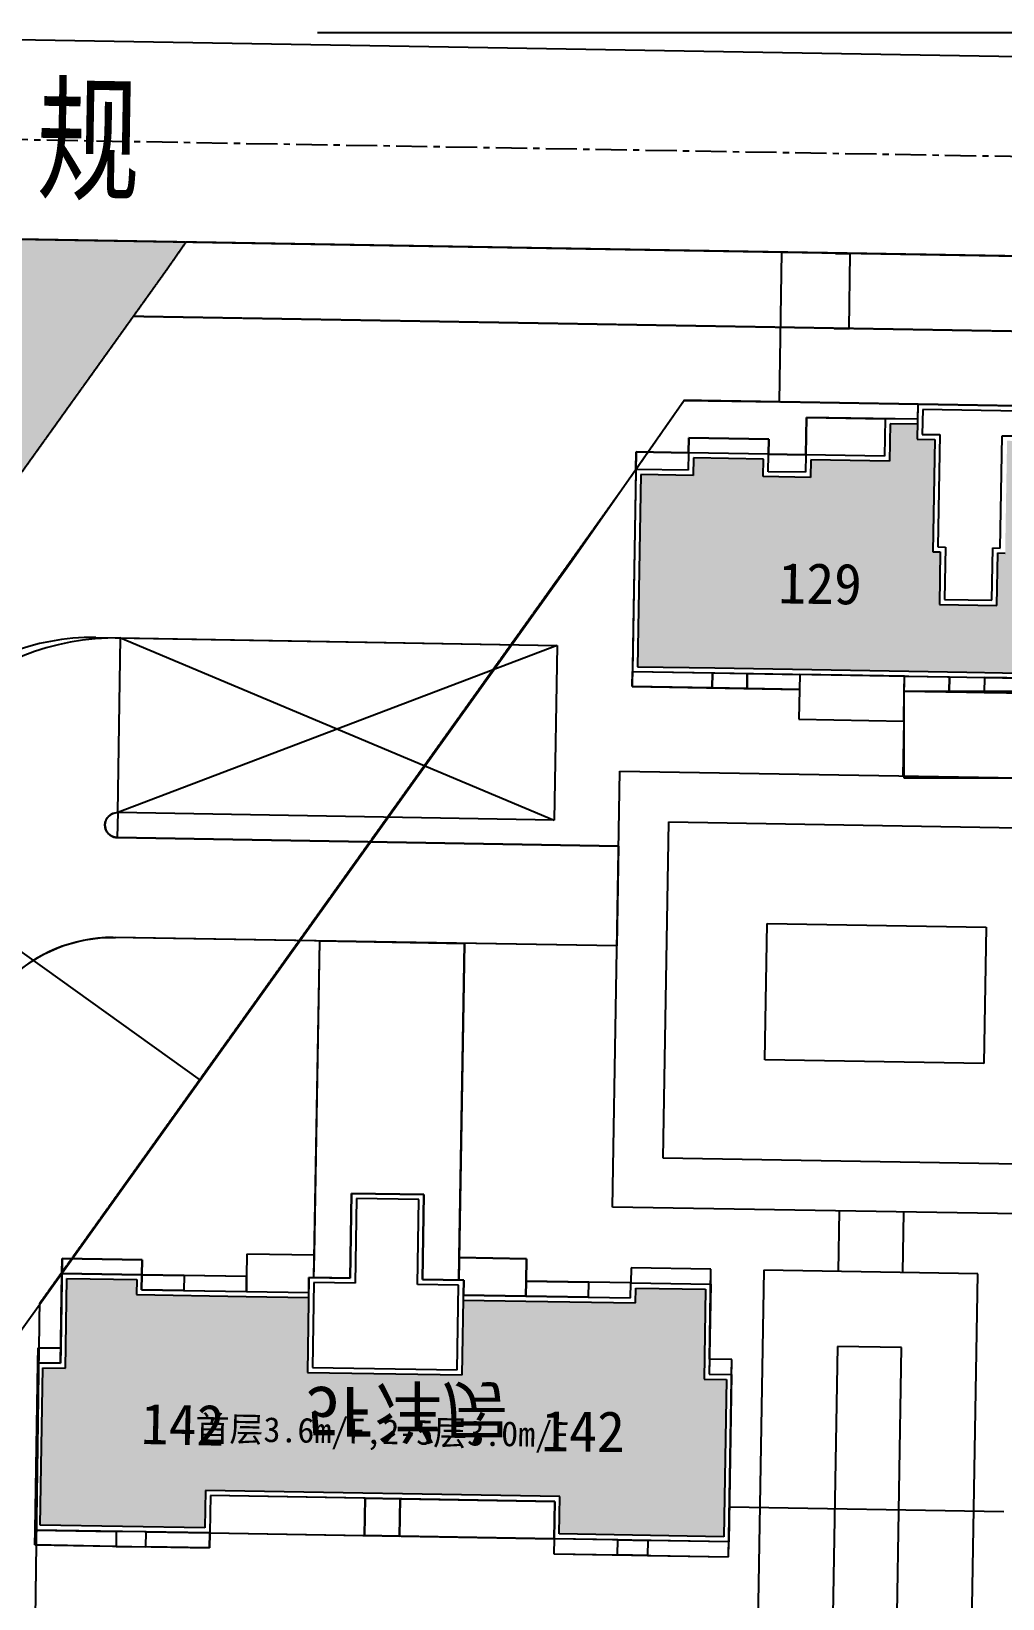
# Model space of a CAD drawing. Header units: millimetres. Extents: x -439850 to 1095597, y 3556331 to 4116172.
# Drawn here: x 542516 to 581439, y 3881844 to 3944639 of the extents above; entities that cross this region are included whole.
import ezdxf
from ezdxf.enums import TextEntityAlignment as Align

# ---------------------------------------------------------------- set-up
doc = ezdxf.new("R2010")
doc.units = ezdxf.units.MM
doc.header["$LTSCALE"] = 1000
doc.header["$MEASUREMENT"] = 0
doc.linetypes.add('CENTER', pattern=[2, 1.25, -0.25, 0.25, -0.25])
doc.linetypes.add('DASHED', pattern=[0.75, 0.5, -0.25])
for name, color, linetype in [('10G2防护绿地_H', 104, 'Continuous'), ('14中心线', 1, 'CENTER'), ('14道路红线', 7, 'Continuous'), ('18标注', 7, 'Continuous'), ('19图框', 7, 'Continuous'), ('TG_SUNBUILD', 41, 'Continuous'), ('地库线', 7, 'Continuous'), ('建筑外轮廓线', 6, 'Continuous'), ('文字', 7, 'Continuous'), ('标注', 7, 'Continuous'), ('红线按路', 200, 'Continuous'), ('道路', 7, 'Continuous'), ('铺装', 6, 'Continuous')]:
    doc.layers.add(name, color=color, linetype=linetype)
doc.styles.add('-黑体', font='simhei.ttf')
doc.styles.add('ST', font='', dxfattribs={"width": 0.75})
doc.styles.add('坐标标注', font='times.ttf', dxfattribs={"width": 0.75})
doc.styles.add('样式 1', font='simhei.ttf')
doc.styles.get('ST').set_extended_font_data('NSimSun')

msp = doc.modelspace()

# ---------------------------------------------------------------- hatches: boundary and pattern name
at = {"ltscale": 0.02, "extrusion": (0, 0, -1)}
h = msp.add_hatch(color=121, dxfattribs=at)
h.dxf.hatch_style = 1
h.paths.add_polyline_path([(-593336, 3926437), (-591237, 3926473), (-591249, 3927173), (-588449, 3927220), (-588437, 3926520), (-586537, 3926552), (-586549, 3927252), (-583400, 3927305), (-583425, 3928805), (-582325, 3928824), (-582315, 3928224), (-581615, 3928235), (-581539, 3923736), (-581239, 3923741), (-581204, 3921641), (-578904, 3921680), (-578939, 3923780), (-578639, 3923785), (-578716, 3928284), (-578016, 3928296), (-578026, 3928896), (-576926, 3928915), (-576901, 3927415), (-573751, 3927468), (-573739, 3926768), (-571839, 3926800), (-571851, 3927500), (-569052, 3927548), (-569040, 3926848), (-566940, 3926883), (-566810, 3919184), (-569910, 3919132), (-580008, 3918961), (-590107, 3918791), (-593206, 3918738)])
h.paths.add_polyline_path([(-583738, 3921135), (-588082, 3921053), (-588128, 3923482), (-583784, 3923564)], flags=24)
h.paths.add_polyline_path([(-571936, 3921326), (-576280, 3921261), (-576316, 3923691), (-571972, 3923755)], flags=24)
h = msp.add_hatch(color=31, dxfattribs=at)
h.dxf.hatch_style = 1
h.paths.add_polyline_path([(-570376, 3890628), (-569476, 3890643), (-569537, 3894242), (-566737, 3894290), (-566727, 3893690), (-562328, 3893764), (-559828, 3893806), (-559777, 3890807), (-553578, 3890911), (-553629, 3893911), (-551129, 3893953), (-546730, 3894028), (-546740, 3894628), (-543940, 3894675), (-543880, 3891075), (-542980, 3891091), (-542873, 3884792), (-549472, 3884680), (-549498, 3886180), (-563696, 3885940), (-563670, 3884440), (-570269, 3884328)])
h.paths.add_polyline_path([(-562446, 3887359), (-566781, 3887308), (-566809, 3889710), (-562474, 3889761)], flags=24)
h.paths.add_polyline_path([(-546387, 3887653), (-550721, 3887557), (-550774, 3889959), (-546440, 3890055)], flags=24)
at = {"layer": '10G2防护绿地_H', "linetype": 'Continuous', "extrusion": (0, 0, -1)}
h = msp.add_hatch(color=256, dxfattribs=at)
edge = h.paths.add_edge_path()
edge.add_line((-547911, 3935045), (-548711, 3936193))
edge.add_line((-548711, 3936193), (-511958, 3936814))
edge.add_line((-511958, 3936814), (-506041, 3929480))
edge.add_arc((-978727, 3792980), 492000, 9.23196, 16.10744, ccw=False)
edge.add_line((-493100, 3871912), (-514392, 3888245))
edge.add_line((-514392, 3888245), (-547911, 3935045))
h = msp.add_hatch(color=256, dxfattribs=at)
edge = h.paths.add_edge_path()
edge.add_line((-547911, 3935045), (-548711, 3936193))
edge.add_line((-548711, 3936193), (-511958, 3936814))
edge.add_line((-511958, 3936814), (-506041, 3929480))
edge.add_arc((-978727, 3792980), 492000, 369.23196, 376.10744, ccw=False)
edge.add_line((-493100, 3871912), (-514392, 3888245))
edge.add_line((-514392, 3888245), (-547911, 3935045))

# ---------------------------------------------------------------- linework, layer by layer
for p, q in [((572595, 3935789), (572593, 3935789)), ((572594, 3935788), (572594, 3935790)), ((575335, 3935723), (575333, 3935723)), ((575334, 3935722), (575334, 3935724)), ((575282, 3932726), (575284, 3932726)), ((575283, 3932727), (575283, 3932725)), ((572491, 3929790), (572493, 3929790)), ((572492, 3929791), (572492, 3929789)), ((549285, 3902615), (549286, 3902617)), ((549285, 3902616), (549286, 3902615)), ((570490, 3885519), (570488, 3885519)), ((570489, 3885520), (570489, 3885518))]:
    msp.add_line(p, q)
for points in [[(572594, 3935789, 0.25, 0.25, 0), (572593, 3935789, 0, 0, 0)], [(575334, 3935722, 0.25, 0.25, 0), (575334, 3935723, 0, 0, 0)], [(575283, 3932727, 0.25, 0.25, 0), (575284, 3932726, 0, 0, 0)], [(572492, 3929790, 0.25, 0.25, 0), (572493, 3929789, 0, 0, 0)], [(549285, 3902616, 0.25, 0.25, 0), (549286, 3902616, 0, 0, 0)], [(570490, 3885520, 0.25, 0.25, 0), (570489, 3885519, 0, 0, 0)]]:
    msp.add_lwpolyline(points, format="xyseb")
at = {"layer": '14中心线', "extrusion": (0, 0, -1)}
msp.add_line((501138, 3940997), (866243, 3934826), dxfattribs=at)
at = {"layer": '14道路红线', "extrusion": (0, 0, -1)}
for p, q in [((519909, 3944681), (847291, 3939147)), ((511958, 3936814), (847200, 3931148))]:
    msp.add_line(p, q, dxfattribs=at)
at = {"layer": '18标注', "color": 3, "ltscale": 0.02}
for p, q in [((568775, 3935854), (572594, 3935789)), ((572492, 3929790), (572594, 3935789)), ((574734, 3935733), (575334, 3935723)), ((575283, 3932727), (575334, 3935722)), ((574683, 3932736), (575284, 3932726)), ((568674, 3929854), (572493, 3929790)), ((533026, 3914261), (549285, 3902616)), ((570456, 3883526), (570489, 3885520)), ((570490, 3885519), (581492, 3885333))]:
    msp.add_line(p, q, dxfattribs=at)
at = {"layer": '19图框', "color": 6, "ltscale": 0.3}
for p, q in [((568673, 3929854), (564245, 3923503)), ((831096, 3925419), (568673, 3929854)), ((564245, 3923503), (528922, 3874184))]:
    msp.add_line(p, q, dxfattribs=at)
at = {"layer": 'TG_SUNBUILD', "color": 145}
for p, q in [((578039, 3929696), (578029, 3929096)), ((582339, 3929623), (578039, 3929696)), ((573580, 3929171), (573554, 3927672)), ((578029, 3929096), (573580, 3929171)), ((568865, 3928351), (568855, 3927751)), ((572065, 3928297), (568865, 3928351)), ((572055, 3927697), (572065, 3928297)), ((566755, 3927787), (566597, 3918388)), ((568855, 3927751), (566755, 3927787)), ((573554, 3927672), (572055, 3927697)), ((566597, 3918388), (573296, 3918275)), ((573296, 3918275), (573275, 3917075)), ((577475, 3917004), (577495, 3918204)), ((577495, 3918204), (582494, 3918119)), ((573275, 3917075), (577475, 3917004)), ((555350, 3898083), (555292, 3894683)), ((558249, 3898034), (555350, 3898083)), ((558192, 3894634), (558249, 3898034)), ((543754, 3895478), (543693, 3891879)), ((546953, 3895424), (543754, 3895478)), ((546943, 3894824), (546953, 3895424)), ((551158, 3895653), (551143, 3894753)), ((553858, 3895607), (551158, 3895653)), ((553842, 3894708), (553858, 3895607)), ((559657, 3895509), (559642, 3894610)), ((562356, 3895464), (559657, 3895509)), ((562341, 3894564), (562356, 3895464)), ((551143, 3894753), (546943, 3894824)), ((555292, 3894683), (553842, 3894708)), ((559642, 3894610), (558192, 3894634)), ((566541, 3894493), (562341, 3894564)), ((566551, 3895093), (566541, 3894493)), ((569750, 3895039), (566551, 3895093)), ((569689, 3891439), (569750, 3895039)), ((542793, 3891894), (542660, 3883995)), ((543693, 3891879), (542793, 3891894)), ((570589, 3891424), (569689, 3891439)), ((570456, 3883525), (570589, 3891424)), ((542660, 3883995), (549659, 3883877)), ((549659, 3883877), (549669, 3884477)), ((549669, 3884477), (563467, 3884243)), ((563467, 3884243), (563457, 3883643)), ((563457, 3883643), (570456, 3883525))]:
    msp.add_line(p, q, dxfattribs=at)
at = {"layer": '地库线', "color": 5, "linetype": 'DASHED', "ltscale": 0.005}
for p, q in [((568673, 3929854), (566744, 3927087)), ((659565, 3928318), (568673, 3929854)), ((568673, 3929854), (568673, 3929854)), ((566744, 3927087), (542841, 3893677)), ((566744, 3927087), (566744, 3927087)), ((542841, 3893677), (542626, 3877873))]:
    msp.add_line(p, q, dxfattribs=at)
at = {"layer": '地库线', "color": 145, "ltscale": 0.02}
msp.add_arc((545925, 3910336), 10000, 89.03166, 179.03166, dxfattribs=at)
at = {"layer": '建筑外轮廓线', "color": 6, "extrusion": (0, 0, -1)}
for p, q in [((578039, 3929696), (578016, 3928296)), ((578039, 3929696), (578029, 3929096)), ((580189, 3929660), (578039, 3929696)), ((582339, 3929623), (578039, 3929696)), ((576729, 3929118), (576704, 3927618)), ((578029, 3929096), (576729, 3929118)), ((582339, 3929623), (580189, 3929660)), ((578016, 3928296), (578716, 3928284)), ((578716, 3928284), (578639, 3923785)), ((568855, 3927751), (568843, 3927051)), ((572055, 3927697), (568855, 3927751)), ((572043, 3926997), (572055, 3927697)), ((573554, 3927672), (573543, 3926972)), ((576704, 3927618), (573554, 3927672)), ((566744, 3927087), (566607, 3918988)), ((568843, 3927051), (566744, 3927087)), ((573543, 3926972), (572043, 3926997)), ((578639, 3923785), (578939, 3923780)), ((578939, 3923780), (578904, 3921680)), ((581204, 3921641), (581239, 3923741)), ((581239, 3923741), (581539, 3923736)), ((578904, 3921680), (581204, 3921641)), ((566607, 3918988), (569906, 3918932)), ((569906, 3918932), (580005, 3918761)), ((580005, 3918761), (590103, 3918591)), ((555292, 3894683), (555350, 3898083)), ((555350, 3898083), (555292, 3894683)), ((555350, 3898083), (558249, 3898034)), ((558249, 3898034), (555350, 3898083)), ((558249, 3898034), (558192, 3894634)), ((558192, 3894634), (558249, 3898034)), ((543683, 3891279), (543744, 3894878)), ((543744, 3894878), (546943, 3894824)), ((546943, 3894824), (546933, 3894224)), ((553642, 3894711), (553578, 3890911)), ((553632, 3894111), (553642, 3894711)), ((553642, 3894711), (553642, 3894711)), ((553642, 3894711), (555292, 3894683)), ((555292, 3894683), (553642, 3894711)), ((558192, 3894634), (559842, 3894606)), ((559842, 3894606), (558192, 3894634)), ((559777, 3890807), (559842, 3894606)), ((559842, 3894606), (559831, 3894006)), ((559842, 3894606), (559842, 3894606)), ((559842, 3894606), (559842, 3894606)), ((546933, 3894224), (551133, 3894153)), ((551133, 3894153), (553632, 3894111)), ((559831, 3894006), (562331, 3893964)), ((562331, 3893964), (566530, 3893893)), ((566530, 3893893), (566541, 3894493)), ((566541, 3894493), (569740, 3894439)), ((569740, 3894439), (569679, 3890839)), ((542670, 3884595), (542783, 3891294)), ((542783, 3891294), (543683, 3891279)), ((553578, 3890911), (559777, 3890807)), ((569679, 3890839), (570579, 3890824)), ((570579, 3890824), (570466, 3884125)), ((549694, 3885976), (549669, 3884477)), ((563492, 3885743), (549694, 3885976)), ((563467, 3884243), (563492, 3885743)), ((563492, 3885743), (563492, 3885743)), ((549669, 3884477), (542670, 3884595)), ((549669, 3884477), (549669, 3884477)), ((570466, 3884125), (563467, 3884243))]:
    msp.add_line(p, q, dxfattribs=at)
at = {"layer": '建筑外轮廓线', "color": 8, "extrusion": (0, 0, -1)}
for p, q in [((573554, 3927672), (573580, 3929171)), ((573580, 3929171), (576729, 3929118)), ((576729, 3929118), (576704, 3927618)), ((578236, 3929493), (578219, 3928493)), ((582135, 3929427), (578236, 3929493)), ((576926, 3928915), (576901, 3927415)), ((578026, 3928896), (576926, 3928915)), ((578219, 3928493), (578919, 3928481)), ((578919, 3928481), (578843, 3923982)), ((581342, 3923939), (581419, 3928439)), ((581419, 3928439), (582118, 3928427)), ((568855, 3927751), (568865, 3928351)), ((568865, 3928351), (572065, 3928297)), ((572065, 3928297), (572055, 3927697)), ((566744, 3927087), (566755, 3927787)), ((566755, 3927787), (568855, 3927751)), ((568855, 3927751), (568843, 3927051)), ((572055, 3927697), (568855, 3927751)), ((569052, 3927548), (569040, 3926848)), ((571851, 3927500), (569052, 3927548)), ((571839, 3926800), (571851, 3927500)), ((572043, 3926997), (572055, 3927697)), ((572055, 3927697), (573554, 3927672)), ((573554, 3927672), (573543, 3926972)), ((576704, 3927618), (573554, 3927672)), ((573751, 3927468), (573739, 3926768)), ((576901, 3927415), (573751, 3927468)), ((568843, 3927051), (566744, 3927087)), ((566940, 3926883), (566810, 3919184)), ((569040, 3926848), (566940, 3926883)), ((573739, 3926768), (571839, 3926800)), ((573543, 3926972), (572043, 3926997)), ((578843, 3923982), (579143, 3923977)), ((579143, 3923977), (579107, 3921877)), ((581007, 3921845), (581042, 3923945)), ((581042, 3923945), (581342, 3923939)), ((579107, 3921877), (581007, 3921845)), ((566810, 3919184), (569910, 3919132)), ((569910, 3919132), (580008, 3918961)), ((566597, 3918388), (566607, 3918988)), ((566607, 3918988), (569806, 3918934)), ((569796, 3918334), (569806, 3918934)), ((569806, 3918934), (569796, 3918334)), ((569806, 3918934), (571206, 3918910)), ((571196, 3918310), (571206, 3918910)), ((571206, 3918910), (571196, 3918310)), ((571206, 3918910), (573306, 3918875)), ((573306, 3918875), (573275, 3917075)), ((573306, 3918875), (573296, 3918275)), ((577505, 3918804), (573306, 3918875)), ((577475, 3917004), (577505, 3918804)), ((577495, 3918204), (577505, 3918804)), ((577505, 3918804), (579305, 3918773)), ((579295, 3918173), (579305, 3918773)), ((579305, 3918773), (579295, 3918173)), ((579305, 3918773), (580705, 3918749)), ((580008, 3918961), (590107, 3918791)), ((580705, 3918749), (580695, 3918150)), ((580705, 3918749), (580695, 3918150)), ((582504, 3918719), (580705, 3918749)), ((569796, 3918334), (566597, 3918388)), ((571196, 3918310), (569796, 3918334)), ((573296, 3918275), (571196, 3918310)), ((579295, 3918173), (577495, 3918204)), ((580695, 3918150), (579295, 3918173)), ((580695, 3918150), (582494, 3918119)), ((573275, 3917075), (577475, 3917004)), ((555546, 3897879), (555489, 3894480)), ((558046, 3897837), (555546, 3897879)), ((557988, 3894437), (558046, 3897837)), ((543744, 3894878), (543754, 3895478)), ((543754, 3895478), (546953, 3895424)), ((546953, 3895424), (546943, 3894824)), ((551158, 3895653), (551143, 3894753)), ((553858, 3895607), (551158, 3895653)), ((553842, 3894708), (553858, 3895607)), ((559642, 3894610), (559657, 3895509)), ((559642, 3894610), (559657, 3895509)), ((559657, 3895509), (562356, 3895464)), ((559657, 3895509), (562356, 3895464)), ((562356, 3895464), (562341, 3894564)), ((562356, 3895464), (562341, 3894564)), ((546943, 3894824), (543744, 3894878)), ((543880, 3891075), (543940, 3894675)), ((543940, 3894675), (546740, 3894628)), ((546740, 3894628), (546730, 3894028)), ((546933, 3894224), (546943, 3894824)), ((546943, 3894824), (548643, 3894795)), ((548643, 3894795), (548633, 3894196)), ((548643, 3894795), (548633, 3894196)), ((551143, 3894753), (548643, 3894795)), ((551133, 3894153), (551143, 3894753)), ((551143, 3894753), (551133, 3894153)), ((553632, 3894111), (553642, 3894711)), ((553642, 3894711), (553842, 3894708)), ((559842, 3894606), (559642, 3894610)), ((559842, 3894606), (559642, 3894610)), ((559831, 3894006), (559842, 3894606)), ((559831, 3894006), (559842, 3894606)), ((562331, 3893964), (562341, 3894564)), ((562341, 3894564), (562331, 3893964)), ((562341, 3894564), (562331, 3893964)), ((562341, 3894564), (564841, 3894522)), ((566551, 3895093), (566541, 3894493)), ((569750, 3895039), (566551, 3895093)), ((569740, 3894439), (569750, 3895039)), ((546730, 3894028), (551129, 3893953)), ((548633, 3894196), (546933, 3894224)), ((548633, 3894196), (551133, 3894153)), ((551129, 3893953), (553629, 3893911)), ((551133, 3894153), (553632, 3894111)), ((553632, 3894111), (553632, 3894111)), ((553839, 3894508), (553782, 3891108)), ((555489, 3894480), (553839, 3894508)), ((559638, 3894410), (557988, 3894437)), ((559581, 3891010), (559638, 3894410)), ((562331, 3893964), (559831, 3894006)), ((559831, 3894006), (559831, 3894006)), ((562331, 3893964), (559831, 3894006)), ((559831, 3894006), (559831, 3894006)), ((564831, 3893922), (562331, 3893964)), ((564841, 3894522), (564831, 3893922)), ((564841, 3894522), (564831, 3893922)), ((564831, 3893922), (566530, 3893893)), ((566541, 3894493), (564841, 3894522)), ((566530, 3893893), (566541, 3894493)), ((566541, 3894493), (569740, 3894439)), ((566727, 3893690), (566737, 3894290)), ((566737, 3894290), (569537, 3894242)), ((569537, 3894242), (569476, 3890643)), ((559828, 3893806), (562328, 3893764)), ((562328, 3893764), (566727, 3893690)), ((542783, 3891294), (542793, 3891894)), ((542793, 3891894), (543693, 3891879)), ((543693, 3891879), (543683, 3891279)), ((569689, 3891439), (569679, 3890839)), ((570589, 3891424), (569689, 3891439)), ((570579, 3890824), (570589, 3891424)), ((543683, 3891279), (542783, 3891294)), ((542873, 3884792), (542980, 3891091)), ((542980, 3891091), (543880, 3891075)), ((553782, 3891108), (559581, 3891010)), ((569679, 3890839), (570579, 3890824)), ((569476, 3890643), (570376, 3890628)), ((570376, 3890628), (570269, 3884328)), ((549498, 3886180), (549472, 3884680)), ((563696, 3885940), (549498, 3886180)), ((549694, 3885976), (549669, 3884477)), ((555893, 3885872), (549694, 3885976)), ((555868, 3884372), (555893, 3885872)), ((555893, 3885872), (555868, 3884372)), ((555868, 3884372), (555893, 3885872)), ((555893, 3885872), (557293, 3885848)), ((557293, 3885848), (555893, 3885872)), ((557293, 3885848), (557268, 3884348)), ((557268, 3884348), (557293, 3885848)), ((557268, 3884348), (557293, 3885848)), ((557293, 3885848), (563492, 3885743)), ((563492, 3885743), (563467, 3884243)), ((563670, 3884440), (563696, 3885940)), ((542660, 3883995), (542670, 3884595)), ((542670, 3884595), (545919, 3884540)), ((549472, 3884680), (542873, 3884792)), ((545919, 3884540), (545909, 3883940)), ((545919, 3884540), (545909, 3883940)), ((547119, 3884520), (545919, 3884540)), ((547109, 3883920), (547119, 3884520)), ((547109, 3883920), (547119, 3884520)), ((547119, 3884520), (549669, 3884477)), ((545909, 3883940), (542660, 3883995)), ((545909, 3883940), (547109, 3883920)), ((549659, 3883877), (547109, 3883920)), ((549669, 3884477), (549659, 3883877)), ((549669, 3884477), (555868, 3884372)), ((557268, 3884348), (555868, 3884372)), ((555868, 3884372), (557268, 3884348)), ((563467, 3884243), (557268, 3884348)), ((563467, 3884243), (563457, 3883643)), ((566017, 3884200), (563467, 3884243)), ((570269, 3884328), (563670, 3884440)), ((566006, 3883600), (566017, 3884200)), ((566006, 3883600), (566017, 3884200)), ((566017, 3884200), (567216, 3884180)), ((567216, 3884180), (567206, 3883580)), ((567216, 3884180), (567206, 3883580)), ((570466, 3884125), (567216, 3884180)), ((570456, 3883525), (570466, 3884125)), ((563457, 3883643), (566006, 3883600)), ((567206, 3883580), (566006, 3883600)), ((567206, 3883580), (570456, 3883525))]:
    msp.add_line(p, q, dxfattribs=at)
at = {"layer": '标注', "color": 120, "ltscale": 0.02, "extrusion": (0, 0, -1)}
msp.add_line((553980, 3944598), (590898, 3944598), dxfattribs=at)
at = {"layer": '红线按路', "color": 1, "linetype": 'DASHED', "ltscale": 0.005, "extrusion": (0, 0, -1)}
for p, q in [((548711, 3936193), (511958, 3936814)), ((548711, 3936193), (547911, 3935045)), ((547911, 3935045), (548711, 3936193)), ((847200, 3931148), (548711, 3936193)), ((547911, 3935045), (514392, 3888245)), ((514392, 3888245), (547911, 3935045))]:
    msp.add_line(p, q, dxfattribs=at)
at = {"layer": '红线按路', "color": 62, "linetype": 'DASHED', "ltscale": 0.005, "extrusion": (0, 0, -1)}
for p, q in [((514392, 3888245), (546610, 3933228)), ((546610, 3933228), (841140, 3928250))]:
    msp.add_line(p, q, dxfattribs=at)
at = {"layer": '道路', "color": 145, "ltscale": 0.02, "extrusion": (0, 0, -1)}
for p, q in [((545976, 3913336), (546094, 3920335)), ((546094, 3920335), (563473, 3913040)), ((546094, 3920335), (563592, 3920039)), ((563592, 3920039), (545976, 3913336)), ((563592, 3920039), (563473, 3913040)), ((577475, 3917004), (577438, 3914804)), ((565804, 3897533), (566099, 3914996)), ((566099, 3914996), (586877, 3914645)), ((545976, 3913336), (545959, 3912336)), ((563473, 3913040), (545976, 3913336)), ((567837, 3899499), (568065, 3912962)), ((568065, 3912962), (584844, 3912679)), ((566048, 3911996), (545959, 3912336)), ((571904, 3903431), (571997, 3908895)), ((571997, 3908895), (580776, 3908747)), ((580776, 3908747), (580684, 3903282)), ((565981, 3907997), (545891, 3908336)), ((553858, 3895607), (554070, 3908198)), ((559657, 3895509), (559870, 3908100)), ((580684, 3903282), (571904, 3903431)), ((584616, 3899215), (567837, 3899499)), ((586582, 3897182), (565804, 3897533)), ((574866, 3894952), (574907, 3897379)), ((577438, 3894909), (577479, 3897335)), ((571866, 3895003), (571627, 3880884)), ((571866, 3895003), (571627, 3880884)), ((580438, 3894858), (571866, 3895003)), ((580438, 3894858), (571866, 3895003)), ((580199, 3880739), (580438, 3894858)), ((580199, 3880739), (580438, 3894858)), ((574815, 3891953), (574576, 3877833)), ((577387, 3891909), (574815, 3891953)), ((577149, 3877790), (577387, 3891909))]:
    msp.add_line(p, q, dxfattribs=at)
for centre, radius, start in [((-545967, 3912836), 500, 270.96833), ((-545790, 3902337), 6000, 0.96834)]:
    msp.add_arc(centre, radius, start, 90.96833, dxfattribs=at)
at = {"layer": '铺装', "ltscale": 0.02}
for p, q in [((545094, 3920352), (563592, 3920039)), ((563592, 3920039), (563473, 3913040)), ((577495, 3918204), (582437, 3918204)), ((577495, 3914720), (577495, 3918204)), ((565804, 3897533), (566099, 3914996)), ((566099, 3914996), (586877, 3914645)), ((582437, 3914720), (577495, 3914720)), ((563473, 3913040), (545976, 3913336)), ((567837, 3899499), (568065, 3912962)), ((568065, 3912962), (584844, 3912679)), ((545959, 3912336), (566048, 3911996)), ((566048, 3911996), (565981, 3907997)), ((571904, 3903431), (571997, 3908895)), ((571997, 3908895), (580776, 3908747)), ((580776, 3908747), (580684, 3903282)), ((565981, 3907997), (545790, 3908337)), ((553842, 3894708), (554070, 3908198)), ((554070, 3908198), (559870, 3908100)), ((559870, 3908100), (559642, 3894610)), ((580684, 3903282), (571904, 3903431)), ((584616, 3899215), (567837, 3899499)), ((555350, 3898083), (555292, 3894683)), ((558249, 3898034), (555350, 3898083)), ((558192, 3894634), (558249, 3898034)), ((586582, 3897182), (565804, 3897533)), ((555292, 3894683), (553842, 3894708)), ((559642, 3894610), (558192, 3894634)), ((571866, 3895003), (571627, 3880884)), ((580438, 3894858), (571866, 3895003)), ((580199, 3880739), (580438, 3894858)), ((574815, 3891953), (574576, 3877833)), ((577387, 3891909), (574815, 3891953)), ((577149, 3877790), (577387, 3891909))]:
    msp.add_line(p, q, dxfattribs=at)
for centre, radius, start, end in [((544942, 3911353), 9000, 89.03167, 179.03166), ((545967, 3912836), 500, 89.03166, 269.03167), ((545790, 3902337), 6000, 90, 179.02788)]:
    msp.add_arc(centre, radius, start, end, dxfattribs=at)

# ---------------------------------------------------------------- texts
at = {"layer": '18标注', "color": 3, "style": '坐标标注', "width": 0.75}
for s, rotation, p in [('2997.04', 89.03166, (575308, 3934223)), ('6000.00', 89.03166, (572542, 3932788)), ('11004.90', 359.03166, (575989, 3885427))]:
    msp.add_text(s, height=1, rotation=rotation, dxfattribs=at).set_placement(p)
at = {"layer": '19图框', "style": 'ST', "width": 0.75}
msp.add_text('规                                          划                                 支                                 路', height=4045.185, rotation=359.05439, dxfattribs=at).set_placement((542708, 3938330))
at = {"layer": '建筑外轮廓线', "color": 3, "extrusion": (0, 0, -1), "style": '样式 1', "text_generation_flag": 4}
for s, rotation, p in [('129', 180.85517, (-574126, 3922517)), ('142', 181.26582, (-548581, 3888825)), ('142', 180.67086, (-564627, 3888553))]:
    msp.add_text(s, height=1638.4, rotation=rotation, dxfattribs=at).set_placement(p, align=Align.MIDDLE_CENTER)
at = {"layer": '文字', "ltscale": 0.02, "style": '-黑体', "text_generation_flag": 4}
msp.add_text('5F洋房', height=2000, dxfattribs=at).set_placement((553525, 3890329))
at = {"layer": '文字', "ltscale": 0.02, "style": '-黑体'}
msp.add_text('首层3.6m/F,2-5层3.0m/F', height=1000, rotation=359.00418, dxfattribs=at).set_placement((549083, 3888171))

doc.saveas('drawing.dxf')
